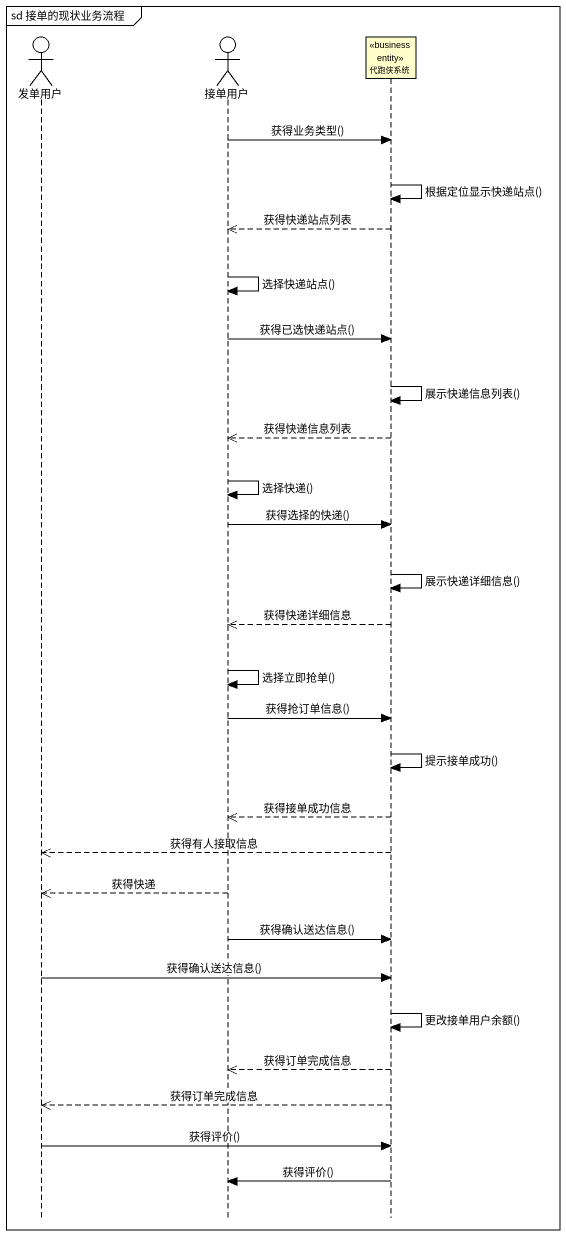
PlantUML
@startuml
mainframe sd 接单的现状业务流程
hide footbox
actor 发单用户
actor 接单用户
participant 代跑侠系统 <<business entity>>

接单用户 -> 代跑侠系统 : 获得业务类型()
代跑侠系统 -> 代跑侠系统 : 根据定位显示快递站点()
代跑侠系统 -->> 接单用户 : 获得快递站点列表
接单用户 -> 接单用户 : 选择快递站点()
接单用户 -> 代跑侠系统 : 获得已选快递站点()
代跑侠系统 -> 代跑侠系统 : 展示快递信息列表()
代跑侠系统 -->> 接单用户 : 获得快递信息列表
接单用户 -> 接单用户 : 选择快递()
接单用户 -> 代跑侠系统 : 获得选择的快递()
代跑侠系统 -> 代跑侠系统 : 展示快递详细信息()
代跑侠系统 -->> 接单用户 : 获得快递详细信息
接单用户 -> 接单用户 : 选择立即抢单()
接单用户 -> 代跑侠系统 : 获得抢订单信息()
代跑侠系统 -> 代跑侠系统 : 提示接单成功()
代跑侠系统 -->> 接单用户 : 获得接单成功信息
代跑侠系统 -->> 发单用户 : 获得有人接取信息
接单用户 -->> 发单用户 : 获得快递
接单用户 -> 代跑侠系统 : 获得确认送达信息()
发单用户 -> 代跑侠系统 : 获得确认送达信息()
代跑侠系统 -> 代跑侠系统 : 更改接单用户余额()
代跑侠系统 -->> 接单用户 : 获得订单完成信息
代跑侠系统 -->> 发单用户 : 获得订单完成信息
发单用户 -> 代跑侠系统 : 获得评价()
代跑侠系统 -> 接单用户 : 获得评价()
@enduml
